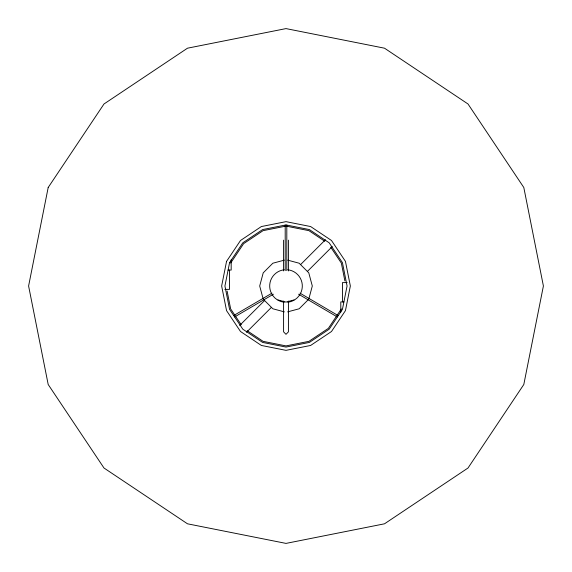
<?xml version="1.0" encoding="UTF-8"?>
<svg xmlns="http://www.w3.org/2000/svg" width="572" height="572" viewBox="0 0 572 572"><rect width="100%" height="100%" fill="white"/><g stroke="black" fill="none" stroke-linecap="round" stroke-linejoin="round"><path stroke-width="0.86" d="M230.659 263.077L243.643 243.643L263.077 230.659L286 226.097L308.923 230.659L324.76 241.241M341.341 308.923L328.357 328.357L308.923 341.341L286 345.903L263.077 341.341L247.24 330.759M239.718 325.404L264.593 300.529M300.557 264.622L325.461 239.711M246.511 332.26L271.421 307.357M307.378 271.443L332.253 246.575M234.634 316.938L273.409 294.201M233.705 315.544L272 293.15M284.356 260.131L272.844 263.22L263.22 272.844L259.695 286L263.22 299.156L272.844 308.78L284.356 311.869M294.044 299.935L286 302.087L277.956 299.935M287.644 311.869L299.156 308.78L308.78 299.156L312.305 286L308.78 272.844L299.156 263.22L287.644 260.131M228.078 270.063L231.181 270.063L231.181 259.767M347.14 282.604L342.456 282.604L342.456 301.909M224.839 289.368L229.515 289.368L229.515 270.063M343.894 301.909L340.79 301.909L340.79 312.205M300 293.15L338.231 315.637M298.591 294.201L337.344 316.974M330.759 247.24L341.341 263.077L344.887 280.909M241.241 324.76L230.659 308.923L227.113 291.091M288.417 240.154L288.417 270.942M288.417 301.058L288.417 331.853L286 334.327L283.59 331.853L283.59 301.058M286.808 225.089L286.808 270.613M285.199 225.089L285.199 270.613M283.59 240.154L283.59 270.942M287.666 269.769A16.316 16.316 0 0 1 300.522 293.429M300.128 294.158A16.316 16.316 0 0 1 287.666 302.231M284.334 302.231A16.316 16.316 0 0 1 271.872 294.158M271.478 293.429A16.316 16.316 0 0 1 284.334 269.769M48.191 187.494L28.6 286L48.191 384.506L103.99 468.01L187.494 523.809L286 543.4L384.506 523.809L468.01 468.01L523.809 384.506L543.4 286L523.809 187.494L468.01 103.99L384.506 48.191L286 28.6L187.494 48.191L103.99 103.99L48.191 187.494M226.548 261.375L221.65 286L226.548 310.625L240.497 331.503L261.375 345.452L286 350.35L310.625 345.452L331.503 331.503L345.452 310.625L350.35 286L345.452 261.375L331.503 240.497L310.625 226.548L286 221.65L261.375 226.548L240.497 240.497L226.548 261.375M229.579 262.627L224.932 286L229.579 309.373L242.814 329.186L262.627 342.421L286 347.068L309.373 342.421L329.186 329.186L342.421 309.373L347.068 286L342.421 262.627L329.186 242.814L309.373 229.579L286 224.932L262.627 229.579L242.814 242.814L229.579 262.627"/></g></svg>
